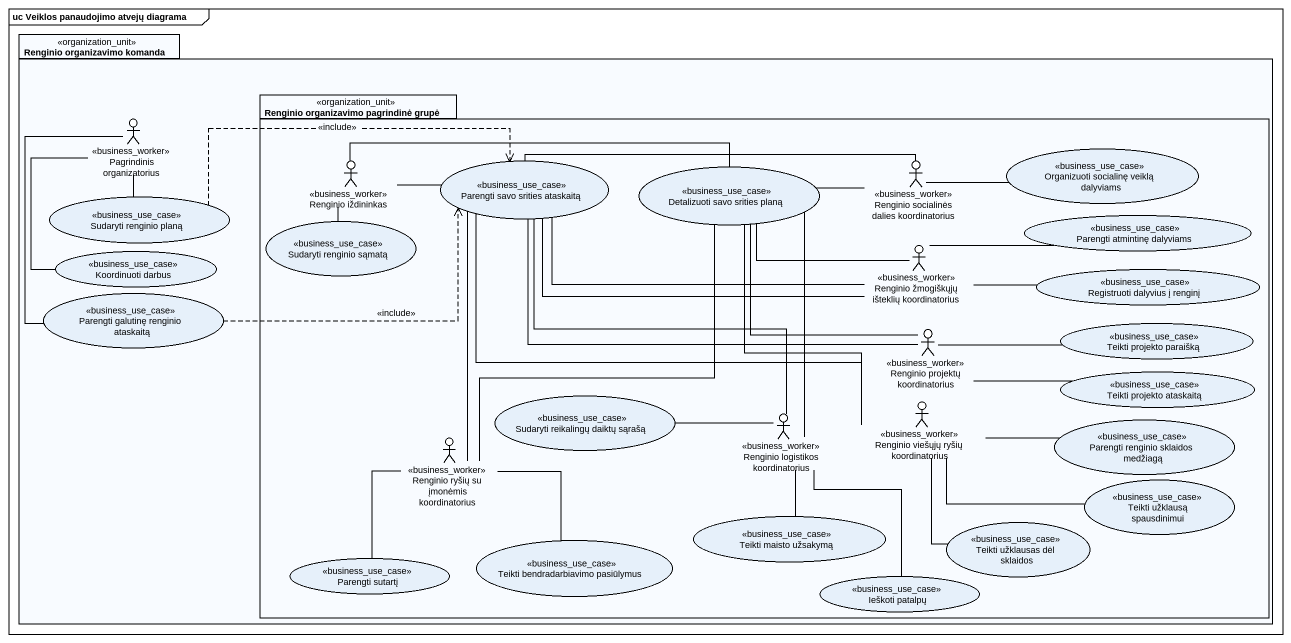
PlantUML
@startuml
mainframe uc Veiklos panaudojimo atvejų diagrama
package "Renginio organizavimo komanda" as Renginio_organizavimo <<organization_unit>> {
  actor "Pagrindinis organizatorius" as Pagrindinis_organizatorius <<business_worker>>
  package "Renginio organizavimo pagrindinė grupė" as Renginio_organizavimo_2 <<organization_unit>> {
    actor "Renginio iždininkas" as Renginio_iždininkas <<business_worker>>
    usecase "Parengti savo srities ataskaitą" as Parengti_savo_srities <<business_use_case>>
    actor "Renginio socialinės dalies koordinatorius" as Renginio_socialinės_dalies <<business_worker>>
    usecase "Organizuoti socialinę veiklą dalyviams" as Organizuoti_socialinę <<business_use_case>>
    usecase "Detalizuoti savo srities planą" as Detalizuoti_savo_srities <<business_use_case>>
    usecase "Sudaryti renginio sąmatą" as Sudaryti_renginio_sąmatą <<business_use_case>>
    usecase "Parengti atmintinę dalyviams" as Parengti_atmintinę_dalyviams <<business_use_case>>
    actor "Renginio žmogiškųjų išteklių koordinatorius" as Renginio_žmogiškųjų <<business_worker>>
    usecase "Registruoti dalyvius į renginį" as Registruoti_dalyvius_į <<business_use_case>>
    actor "Renginio projektų koordinatorius" as Renginio_projektų <<business_worker>>
    usecase "Teikti projekto paraišką" as Teikti_projekto_paraišką <<business_use_case>>
    usecase "Sudaryti reikalingų daiktų sąrašą" as Sudaryti_reikalingų_daiktų <<business_use_case>>
    usecase "Teikti projekto ataskaitą" as Teikti_projekto_ataskaitą <<business_use_case>>
    actor "Renginio logistikos koordinatorius" as Renginio_logistikos <<business_worker>>
    actor "Renginio viešųjų ryšių koordinatorius" as Renginio_viešųjų_ryšių <<business_worker>>
    usecase "Parengti renginio sklaidos medžiagą" as Parengti_renginio_sklaidos <<business_use_case>>
    actor "Renginio ryšių su įmonėmis koordinatorius" as Renginio_ryšių_su_įmonėmis <<business_worker>>
    usecase "Teikti užklausą spausdinimui" as Teikti_užklausą_spausdinimui <<business_use_case>>
    usecase "Teikti bendradarbiavimo pasiūlymus" as Teikti_bendradarbiavimo <<business_use_case>>
    usecase "Teikti maisto užsakymą" as Teikti_maisto_užsakymą <<business_use_case>>
    usecase "Teikti užklausas dėl sklaidos" as Teikti_užklausas_dėl <<business_use_case>>
    usecase "Parengti sutartį" as Parengti_sutartį <<business_use_case>>
    usecase "Ieškoti patalpų" as Ieškoti_patalpų <<business_use_case>>
  }
  usecase "Sudaryti renginio planą" as Sudaryti_renginio_planą <<business_use_case>>
  usecase "Koordinuoti darbus" as Koordinuoti_darbus <<business_use_case>>
  usecase "Parengti galutinę renginio ataskaitą" as Parengti_galutinę_renginio <<business_use_case>>
}
Pagrindinis_organizatorius -- Sudaryti_renginio_planą
Pagrindinis_organizatorius -- Koordinuoti_darbus
Pagrindinis_organizatorius -- Parengti_galutinę_renginio
Renginio_iždininkas -right- Parengti_savo_srities
Renginio_iždininkas -right- Detalizuoti_savo_srities
Renginio_iždininkas -- Sudaryti_renginio_sąmatą
Renginio_socialinės_dalies -left- Parengti_savo_srities
Renginio_socialinės_dalies -right- Organizuoti_socialinę
Renginio_socialinės_dalies -left- Detalizuoti_savo_srities
Sudaryti_renginio_planą .right.> Parengti_savo_srities : <<include>>
Renginio_žmogiškųjų -left- Parengti_savo_srities
Renginio_žmogiškųjų -left- Parengti_savo_srities
Renginio_žmogiškųjų -left- Detalizuoti_savo_srities
Renginio_žmogiškųjų -right- Parengti_atmintinę_dalyviams
Renginio_žmogiškųjų -right- Registruoti_dalyvius_į
Parengti_galutinę_renginio .right.> Parengti_savo_srities : <<include>>
Renginio_projektų -left- Parengti_savo_srities
Renginio_projektų -up- Detalizuoti_savo_srities
Renginio_projektų -right- Teikti_projekto_paraišką
Renginio_projektų -right- Teikti_projekto_ataskaitą
Renginio_logistikos -up- Parengti_savo_srities
Renginio_logistikos -up- Detalizuoti_savo_srities
Renginio_logistikos -left- Sudaryti_reikalingų_daiktų
Renginio_logistikos -- Ieškoti_patalpų
Renginio_viešųjų_ryšių -up- Parengti_savo_srities
Renginio_viešųjų_ryšių -up- Detalizuoti_savo_srities
Renginio_viešųjų_ryšių -right- Parengti_renginio_sklaidos
Renginio_viešųjų_ryšių -right- Teikti_užklausą_spausdinimui
Renginio_viešųjų_ryšių -- Teikti_užklausas_dėl
Renginio_ryšių_su_įmonėmis -up- Parengti_savo_srities
Renginio_ryšių_su_įmonėmis -up- Detalizuoti_savo_srities
Renginio_ryšių_su_įmonėmis -- Teikti_bendradarbiavimo
Renginio_ryšių_su_įmonėmis -- Parengti_sutartį
Teikti_maisto_užsakymą -up- Renginio_logistikos
@enduml
